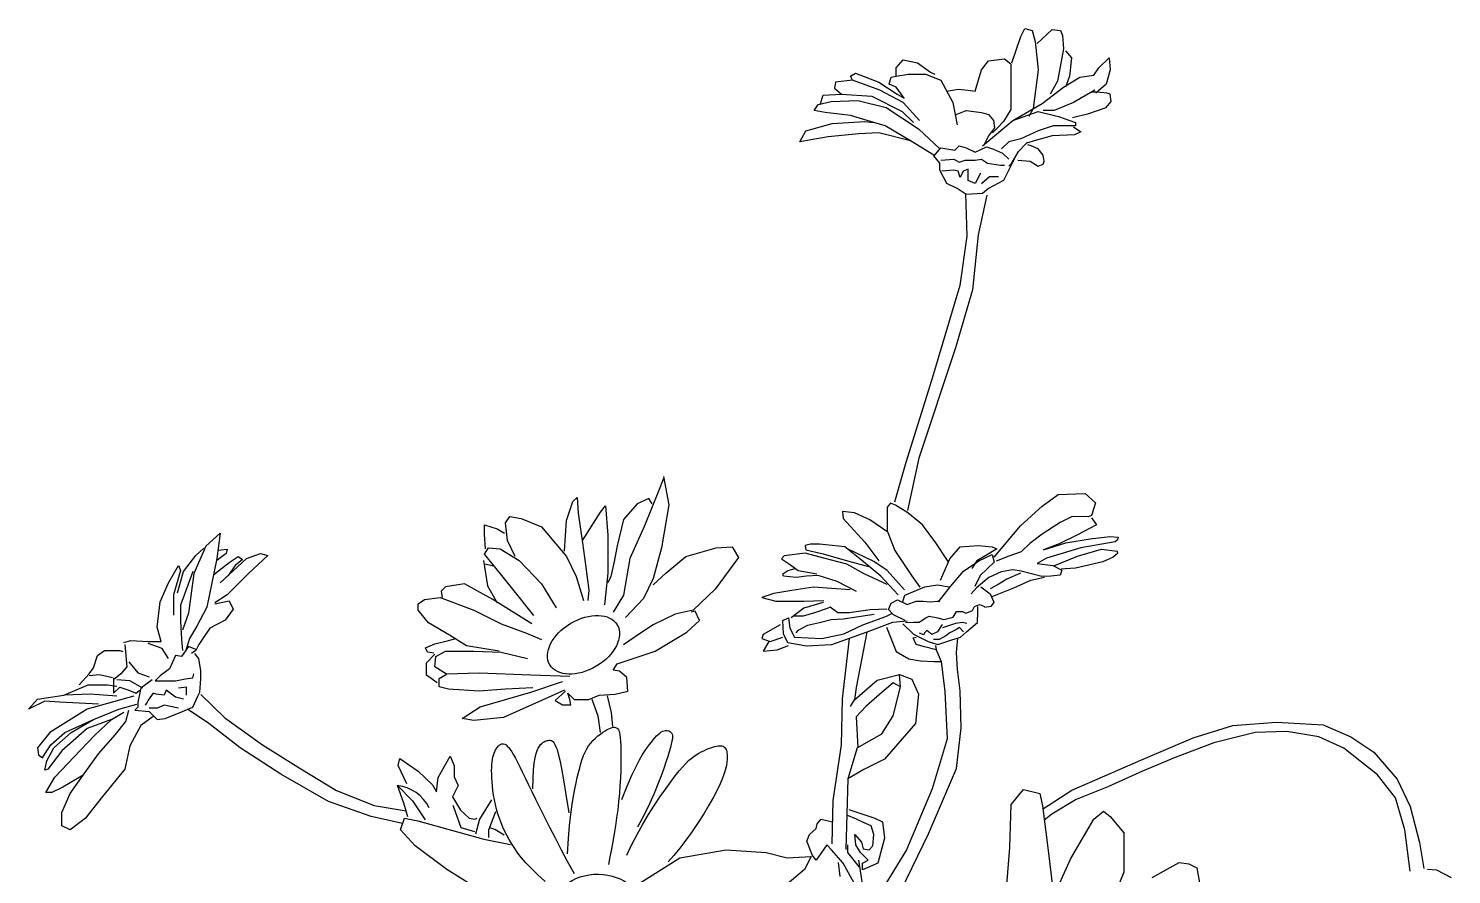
# Model space of a CAD drawing. Header units: millimetres. Extents: x 12377 to 30673, y 89761 to 101952.
# Drawn here: x 14247 to 14801, y 91525 to 91854 of the extents above; entities that cross this region are included whole.
import ezdxf

# ---------------------------------------------------------------- set-up
doc = ezdxf.new("R2010")
doc.units = ezdxf.units.MM

# ---------------------------------------------------------------- blocks, each defined once
blk = doc.blocks.new('A$C1F755224')
for p, q in [((293.48, 517.08), (294.47, 519.05)), ((294.47, 519.05), (296.19, 518.56)), ((291.26, 510.68), (293.48, 517.08)), ((296.19, 518.56), (296.93, 515.85)), ((296.93, 515.85), (297.67, 508.96)), ((297.43, 515.36), (301.12, 518.81)), ((301.12, 518.81), (303.09, 518.56)), ((303.09, 518.56), (303.59, 517.33)), ((303.59, 517.33), (303.83, 514.13)), ((303.83, 514.13), (302.35, 506.25)), ((304.33, 513.64), (305.8, 511.91)), ((263.17, 509.45), (264.9, 511.42)), ((263.17, 507.48), (263.17, 509.45)), ((264.9, 511.42), (268.35, 510.68)), ((268.35, 510.68), (271.55, 508.47)), ((282.39, 503.79), (283.87, 508.96)), ((283.87, 508.96), (285.6, 511.17)), ((285.6, 511.17), (289.54, 511.67)), ((289.54, 511.67), (291.02, 510.44)), ((291.02, 510.44), (291.02, 499.36)), ((297.67, 508.96), (296.44, 499.6)), ((305.8, 511.91), (305.31, 507.48)), ((311.23, 507.73), (312.46, 509.45)), ((312.46, 509.45), (314.92, 511.91)), ((315.17, 508.96), (314.18, 505.51)), ((314.92, 511.91), (315.17, 508.96)), ((248.38, 506), (248.14, 504.53)), ((252.57, 506.5), (248.38, 506)), ((252.08, 507.48), (253.31, 508.22)), ((252.57, 506.5), (252.08, 507.48)), ((259.23, 504.04), (252.57, 506.5)), ((253.31, 508.22), (258.98, 506)), ((258.98, 506), (263.42, 503.05)), ((261.44, 505.51), (261.94, 507.24)), ((263.17, 504.77), (261.44, 505.51)), ((261.94, 507.24), (263.17, 507.48)), ((263.17, 507.48), (266.13, 507.97)), ((266.13, 507.97), (270.32, 507.97)), ((270.32, 507.97), (274.01, 506.5)), ((271.55, 508.47), (272.53, 507.97)), ((274.01, 506.5), (276.97, 501.08)), ((302.35, 506.25), (300.63, 503.05)), ((303.83, 504.77), (307.78, 507.24)), ((305.31, 507.48), (304.33, 504.77)), ((307.78, 507.24), (311.23, 507.73)), ((314.18, 505.51), (311.72, 503.3)), ((244.69, 500.59), (245.43, 502.8)), ((245.43, 502.8), (249.86, 503.05)), ((248.14, 504.53), (249.86, 503.05)), ((249.86, 503.05), (257.26, 502.56)), ((257.26, 502.56), (264.65, 498.87)), ((264.9, 501.08), (259.23, 504.04)), ((265.14, 502.07), (263.17, 504.77)), ((263.42, 503.05), (265.14, 502.07)), ((275.49, 503.79), (278.2, 504.28)), ((278.2, 504.28), (280.67, 504.04)), ((280.67, 504.04), (282.39, 503.79)), ((298.66, 500.83), (303.83, 504.77)), ((311.47, 504.04), (306.3, 501.08)), ((311.97, 503.54), (310.73, 503.54)), ((314.43, 503.3), (311.97, 503.54)), ((315.17, 503.05), (314.43, 503.3)), ((315.42, 501.33), (315.17, 503.05)), ((243.21, 499.11), (244.19, 500.59)), ((245.92, 498.62), (243.21, 499.11)), ((244.19, 500.59), (247.4, 501.33)), ((252.08, 497.88), (245.92, 498.62)), ((247.4, 501.33), (253.81, 501.57)), ((253.81, 501.57), (260.71, 499.85)), ((260.71, 499.85), (268.59, 494.68)), ((264.65, 498.87), (267.36, 496.16)), ((268.84, 496.65), (264.9, 501.08)), ((276.97, 501.08), (277.96, 495.66)), ((277.71, 498.13), (280.17, 499.11)), ((280.17, 499.11), (283.87, 498.62)), ((283.87, 498.62), (285.6, 498.13)), ((291.02, 499.36), (289.29, 496.4)), ((291.51, 496.65), (298.66, 500.83)), ((291.51, 496.65), (297.67, 498.87)), ((296.44, 499.6), (295.45, 497.63)), ((297.67, 498.87), (302.6, 497.63)), ((301.61, 499.11), (298.9, 499.11)), ((306.3, 501.08), (301.61, 499.11)), ((306.05, 497.39), (309.99, 498.37)), ((309.99, 498.37), (314.18, 499.85)), ((314.18, 499.85), (315.42, 501.33)), ((241.24, 494.19), (247.64, 495.91)), ((247.64, 495.91), (255.53, 496.4)), ((257.75, 496.16), (252.08, 497.88)), ((255.53, 496.4), (257.75, 496.16)), ((260.46, 495.42), (257.75, 496.16)), ((266.62, 491.73), (260.46, 495.42)), ((284.12, 490.49), (291.51, 496.65)), ((285.6, 498.13), (286.83, 496.65)), ((287.07, 494.93), (285.6, 492.96)), ((287.81, 494.93), (286.58, 493.7)), ((286.83, 496.65), (287.07, 494.93)), ((289.29, 496.4), (287.81, 494.93)), ((301.37, 495.42), (297.67, 494.19)), ((306.79, 495.42), (301.37, 495.42)), ((302.6, 497.63), (306.79, 496.16)), ((306.3, 495.17), (308.02, 493.94)), ((306.79, 496.16), (306.79, 495.42)), ((239.76, 491.48), (241.24, 494.19)), ((246.66, 492.71), (239.76, 491.48)), ((254.05, 493.45), (246.66, 492.71)), ((258.98, 493.7), (254.05, 493.45)), ((266.62, 491.73), (258.98, 493.7)), ((272.29, 488.28), (266.62, 491.73)), ((268.59, 494.68), (273.77, 489.76)), ((285.6, 492.96), (284.36, 490.49)), ((290.53, 491.48), (288.8, 489.76)), ((293.48, 492.22), (290.53, 491.48)), ((297.67, 494.19), (293.48, 492.22)), ((296.69, 491.73), (295.21, 491.23)), ((301.12, 492.96), (296.69, 491.73)), ((306.54, 493.2), (301.12, 492.96)), ((308.02, 493.94), (306.54, 493.2)), ((272.29, 488.03), (274.01, 490)), ((273.77, 486.3), (272.31, 488.05)), ((274.01, 490), (277.46, 489.5)), ((277.46, 489.5), (278.45, 490.49)), ((278.45, 490.49), (280.18, 490)), ((280.18, 490), (282.39, 489.01)), ((282.39, 489.01), (285.1, 490.24)), ((285.1, 490.24), (286.83, 489.75)), ((286.83, 489.75), (289.05, 488.77)), ((289.05, 488.77), (290.53, 487.29)), ((292.75, 489.03), (289.29, 482.12)), ((292.74, 489.02), (291.02, 486.06)), ((294.96, 491.23), (292.74, 489.02)), ((295.21, 491.23), (294.96, 491.23)), ((295.95, 490.49), (295.21, 490.74)), ((297.67, 489.76), (295.95, 490.49)), ((298.9, 488.28), (297.67, 489.76)), ((299.15, 486.8), (298.9, 488.28)), ((273.77, 484.58), (273.77, 486.3)), ((275.49, 481.38), (273.77, 484.58)), ((274.01, 487.04), (277.22, 487.29)), ((277.22, 484.58), (274.26, 484.33)), ((277.22, 487.29), (278.45, 486.55)), ((278.2, 484.33), (277.22, 484.58)), ((278.7, 482.86), (278.2, 484.33)), ((278.45, 486.55), (279.93, 487.04)), ((279.44, 484.33), (278.7, 482.86)), ((280.67, 484.83), (279.44, 484.33)), ((279.93, 487.04), (282.39, 487.04)), ((280.67, 482.12), (280.67, 484.83)), ((282.39, 487.04), (283.87, 487.29)), ((283.87, 487.29), (285.35, 486.3)), ((285.35, 486.3), (288.55, 485.81)), ((288.55, 485.81), (289.54, 485.81)), ((291.02, 486.06), (290.53, 485.57)), ((292.74, 487.05), (295.7, 486.8)), ((295.7, 486.8), (297.67, 485.57)), ((297.67, 485.57), (298.9, 486.06)), ((298.9, 486.06), (299.15, 486.8)), ((277.96, 480.15), (275.49, 481.38)), ((282.39, 481.38), (280.67, 482.12)), ((283.63, 483.84), (282.39, 481.38)), ((283.87, 481.38), (285.84, 483.1)), ((289.29, 482.12), (285.6, 480.15)), ((285.84, 483.1), (288.06, 483.1)), ((280.18, 478.67), (277.96, 480.15)), ((280.01, 478.9), (280.35, 468.58)), ((284.12, 478.92), (280.18, 478.67)), ((285.17, 478.55), (283.1, 468.92)), ((285.6, 480.15), (284.12, 478.92)), ((280.35, 468.58), (278.63, 456.54)), ((283.1, 468.92), (281.73, 455.51)), ((278.63, 456.54), (271.74, 433.5)), ((281.73, 455.51), (277.6, 441.41)), ((277.6, 441.41), (268.65, 414.59)), ((271.74, 433.5), (265.55, 413.56)), ((265.55, 413.56), (262.79, 403.93)), ((268.65, 414.59), (265.89, 401.87)), ((206.63, 409.65), (205.35, 406.58)), ((206.63, 410.17), (207.91, 403.26)), ((184.6, 404.02), (185.62, 405.05)), ((185.62, 405.05), (185.88, 401.21)), ((203.04, 404.79), (200.22, 403.51)), ((205.35, 406.58), (202.01, 398.14)), ((203.81, 403.51), (203.04, 404.79)), ((298.66, 402.91), (302.58, 405.76)), ((302.58, 405.76), (309.13, 406)), ((309.13, 406), (311.62, 403.74)), ((183.06, 399.42), (184.6, 404.02)), ((186.9, 394.55), (191.26, 401.46)), ((191.26, 401.46), (192.54, 403)), ((192.54, 403), (193.05, 395.83)), ((200.22, 403.51), (196.89, 399.67)), ((207.91, 403.26), (206.11, 392.76)), ((253.01, 401.29), (250.14, 401.63)), ((250.14, 401.63), (250.31, 399.94)), ((261.8, 403.65), (260.96, 402.64)), ((260.96, 402.64), (260.96, 396.9)), ((262.99, 403.15), (261.8, 403.65)), ((266.03, 401.29), (262.99, 403.15)), ((293.42, 398.15), (298.66, 402.91)), ((311.62, 403.74), (310.67, 400.65)), ((163.08, 396.09), (163.08, 398.39)), ((163.08, 398.39), (166.15, 397.37)), ((168.2, 398.9), (169.22, 400.44)), ((168.71, 394.55), (168.2, 398.9)), ((169.22, 400.44), (172.04, 399.93)), ((172.04, 399.93), (176.91, 397.88)), ((176.91, 397.88), (183.06, 390.72)), ((182.55, 392), (183.06, 399.42)), ((185.88, 401.21), (186.9, 394.04)), ((196.89, 399.67), (195.35, 393.27)), ((202.01, 398.14), (198.43, 390.2)), ((250.31, 399.94), (255.55, 394.2)), ((256.73, 399.6), (253.01, 401.29)), ((261.13, 396.56), (256.73, 399.6)), ((269.58, 398.42), (266.03, 401.29)), ((272.79, 394.03), (269.58, 398.42)), ((287, 390.54), (293.42, 398.15)), ((303.06, 398.98), (298.66, 396.13)), ((305.91, 400.41), (303.06, 398.98)), ((309.84, 400.29), (305.91, 400.41)), ((311.86, 398.39), (307.1, 395.89)), ((310.67, 400.65), (309.84, 400.29)), ((310.67, 400.05), (311.86, 398.39)), ((98.8, 396.37), (95.35, 393.17)), ((98.8, 396.37), (98.06, 390.22)), ((163.33, 392.51), (163.08, 396.09)), ((166.15, 397.37), (167.94, 396.35)), ((170.51, 390.72), (168.71, 394.55)), ((193.05, 395.83), (193.05, 386.62)), ((260.96, 396.9), (262.82, 392.17)), ((298.66, 396.13), (295.68, 393.87)), ((307.1, 395.89), (302.82, 393.75)), ((304.37, 393.99), (310.32, 394.94)), ((310.32, 394.94), (315.08, 395.54)), ((315.08, 395.54), (317.1, 395.42)), ((316.98, 394.7), (316.38, 394.23)), ((317.1, 395.42), (316.98, 394.7)), ((89.93, 387.02), (92.89, 390.96)), ((95.35, 393.17), (92.4, 386.53)), ((92.89, 390.96), (94.86, 392.68)), ((100.28, 391.45), (98.06, 389.73)), ((98.31, 392.19), (100.53, 392.44)), ((100.53, 392.44), (100.28, 391.45)), ((105.21, 390.22), (108.66, 391.45)), ((110.39, 390.96), (105.7, 386.53)), ((108.66, 391.45), (110.39, 390.96)), ((163.08, 391.23), (164.1, 392.76)), ((165.64, 388.16), (163.08, 391.23)), ((164.1, 392.76), (166.92, 392.51)), ((166.92, 392.51), (171.53, 389.69)), ((186.9, 394.04), (187.67, 388.67)), ((195.35, 393.27), (194.59, 389.44)), ((206.11, 392.76), (204.06, 385.34)), ((212.01, 390.72), (219.43, 392.76)), ((219.43, 392.76), (223.28, 393.02)), ((223.28, 393.02), (224.81, 390.46)), ((241.02, 391.5), (235.94, 390.82)), ((242.37, 393.69), (241.02, 393.35)), ((241.02, 393.35), (241.18, 392.34)), ((245.58, 390.31), (241.02, 391.5)), ((241.18, 392.34), (245.41, 391.33)), ((244.56, 393.69), (242.37, 393.69)), ((250.65, 393.02), (244.56, 393.69)), ((245.41, 391.33), (251.32, 389.64)), ((254.71, 389.81), (250.65, 393.02)), ((257.75, 389.47), (251.32, 392.51)), ((255.55, 394.2), (258.93, 389.64)), ((262.82, 392.17), (266.87, 386.09)), ((275.83, 389.47), (272.79, 394.03)), ((276.17, 390.15), (278.7, 393.02)), ((278.7, 393.02), (283.1, 393.35)), ((285.97, 391.5), (282.76, 389.64)), ((283.1, 393.35), (286.48, 393.02)), ((283.27, 389.64), (286.48, 391.16)), ((287.66, 392.51), (285.97, 391.5)), ((286.48, 393.02), (287.66, 392.51)), ((286.48, 391.16), (286.99, 389.3)), ((293.54, 391.85), (290.57, 390.78)), ((295.68, 393.87), (293.54, 391.85)), ((299.01, 392.33), (304.37, 393.99)), ((302.82, 393.75), (299.01, 392.33)), ((308.06, 392.8), (299.73, 390.31)), ((307.22, 390.78), (313.05, 392.45)), ((316.38, 394.23), (308.06, 392.8)), ((313.05, 392.45), (316.86, 391.97)), ((316.98, 391.38), (315.91, 390.54)), ((316.86, 391.97), (316.98, 391.38)), ((86.24, 384.31), (88.7, 388.5)), ((88.7, 388.5), (89.19, 387.27)), ((98.06, 390.22), (96.83, 384.31)), ((97.33, 386.28), (101.02, 389.23)), ((98.8, 384.31), (105.21, 390.22)), ((102.5, 388.5), (100.78, 386.03)), ((101.02, 389.23), (103.24, 390.71)), ((104.23, 389.97), (102.5, 388.5)), ((103.24, 390.71), (104.23, 389.97)), ((162.82, 389.69), (163.85, 383.55)), ((163.08, 388.92), (165.38, 388.41)), ((169.99, 382.78), (165.64, 388.16)), ((171.53, 389.69), (176.91, 384.06)), ((183.06, 390.72), (185.36, 385.85)), ((187.67, 388.67), (188.44, 382.53)), ((194.59, 389.44), (193.82, 385.85)), ((198.43, 390.2), (196.89, 381.25)), ((207.14, 386.62), (212.01, 390.72)), ((224.81, 390.46), (219.18, 382.78)), ((235.94, 390.82), (235.27, 390.15)), ((235.27, 390.15), (237.47, 388.63)), ((236.79, 387.28), (238.65, 387.78)), ((237.47, 388.63), (239.32, 387.28)), ((251.16, 388.79), (245.58, 390.31)), ((255.38, 386.43), (251.16, 388.79)), ((251.32, 389.64), (256.4, 388.29)), ((259.44, 385.92), (254.71, 389.81)), ((260.96, 387.28), (257.75, 389.47)), ((273.97, 384.91), (276.17, 390.15)), ((279.55, 387.11), (283.27, 389.64)), ((282.76, 389.64), (281.58, 387.78)), ((286.99, 389.3), (283.61, 386.09)), ((290.57, 390.78), (287.47, 389.59)), ((299.73, 390.31), (297.47, 389)), ((297.47, 389), (301.27, 388.52)), ((301.27, 388.52), (303.42, 387.34)), ((301.51, 388.41), (307.22, 390.78)), ((304.25, 387.69), (303.3, 387.57)), ((306.75, 387.81), (304.25, 387.69)), ((313.41, 389.36), (306.75, 387.81)), ((315.91, 390.54), (313.41, 389.36)), ((84.26, 379.63), (86.24, 384.31)), ((89.19, 387.27), (87.47, 381.36)), ((88.45, 381.85), (89.93, 387.02)), ((92.15, 387.02), (89.19, 378.89)), ((92.4, 386.53), (91.16, 376.93)), ((96.83, 384.31), (95.6, 378.4)), ((100.78, 386.03), (98.8, 384.31)), ((105.7, 386.53), (100.53, 381.36)), ((158.21, 384.06), (153.6, 383.29)), ((165.13, 380.22), (158.21, 384.06)), ((176.91, 384.06), (180.5, 378.18)), ((185.36, 385.85), (187.16, 379.97)), ((193.05, 386.62), (192.54, 381.25)), ((193.82, 385.85), (193.05, 384.32)), ((204.06, 385.34), (201.76, 380.48)), ((204.06, 383.81), (207.14, 386.62)), ((235.61, 386.43), (236.79, 387.28)), ((235.78, 385.92), (235.61, 386.43)), ((238.82, 385.59), (235.78, 385.92)), ((241.35, 385.92), (238.82, 385.59)), ((239.32, 387.28), (243.89, 386.43)), ((244.23, 386.09), (241.35, 385.92)), ((248.79, 384.57), (244.23, 386.09)), ((253.52, 382.21), (248.79, 384.57)), ((260.96, 383.9), (255.38, 386.43)), ((263.66, 381.37), (259.44, 385.92)), ((265.18, 382.55), (260.96, 387.28)), ((266.87, 386.09), (268.9, 383.22)), ((276.34, 383.39), (279.55, 387.11)), ((283.61, 386.09), (282.25, 383.39)), ((285.69, 385.55), (282.71, 383.06)), ((288.66, 386.98), (285.69, 385.55)), ((290.09, 385.2), (287.95, 383.89)), ((291.52, 387.45), (288.66, 386.98)), ((293.42, 386.62), (290.09, 385.2)), ((293.54, 387.1), (291.52, 387.45)), ((291.76, 383.06), (295.92, 384.96)), ((298.54, 385.79), (293.54, 387.1)), ((295.92, 384.96), (299.25, 385.67)), ((300.8, 385.91), (298.54, 385.79)), ((303.06, 386.15), (300.8, 385.91)), ((303.42, 387.34), (303.06, 386.15)), ((87.47, 381.36), (87.47, 376.43)), ((100.53, 381.36), (97.57, 379.39)), ((148.47, 380.22), (152.32, 380.74)), ((152.32, 380.74), (160.51, 377.66)), ((153.6, 383.29), (152.57, 382.27)), ((152.57, 382.27), (152.83, 380.74)), ((163.85, 383.55), (166.15, 379.46)), ((175.12, 376.38), (169.99, 382.78)), ((188.44, 382.53), (188.18, 379.97)), ((192.54, 381.25), (192.28, 378.94)), ((196.89, 381.25), (194.33, 377.15)), ((219.18, 382.78), (213.8, 377.66)), ((233.41, 381.7), (230.54, 380.69)), ((230.54, 380.69), (233.92, 379.85)), ((237.8, 382.38), (233.41, 381.7)), ((243.04, 383.22), (237.8, 382.38)), ((252, 382.55), (243.04, 383.22)), ((264.77, 379.71), (265.29, 381.25)), ((265.29, 381.25), (270.15, 383.29)), ((270.15, 383.29), (273.23, 383.81)), ((273.23, 383.81), (276.04, 383.29)), ((273.47, 379.68), (276.34, 383.39)), ((282.71, 383.06), (281.4, 381.63)), ((283.78, 383.29), (286.04, 381.63)), ((287.95, 383.89), (286.04, 382.82)), ((286.04, 381.63), (286.88, 379.61)), ((286.52, 380.92), (291.76, 383.06)), ((83.52, 373.48), (84.26, 379.63)), ((89.19, 378.89), (89.19, 374.96)), ((95.6, 378.4), (93.14, 373.72)), ((97.57, 379.14), (101.02, 379.88)), ((102.01, 377.91), (100.04, 375.2)), ((101.02, 379.88), (102.01, 377.91)), ((146.94, 379.2), (148.47, 380.22)), ((146.94, 377.66), (146.94, 379.2)), ((149.5, 374.59), (146.94, 377.66)), ((160.51, 377.66), (167.18, 374.34)), ((174.6, 374.34), (165.13, 380.22)), ((201.76, 380.48), (197.4, 375.87)), ((213.8, 377.66), (209.44, 376.64)), ((214.31, 377.41), (213.29, 377.15)), ((215.34, 375.1), (214.31, 377.41)), ((233.92, 379.85), (240.68, 379.85)), ((240.68, 378.16), (237.63, 375.79)), ((240.68, 379.85), (245.58, 380.01)), ((245.41, 379.51), (240.68, 378.16)), ((246.4, 378.04), (243.3, 376.97)), ((247.11, 378.4), (246.4, 378.04)), ((249.02, 376.97), (247.11, 378.4)), ((256.87, 377.68), (251.75, 376.97)), ((260.91, 377.92), (256.87, 377.68)), ((261.3, 377.82), (261.97, 379.34)), ((262.48, 376.47), (261.3, 377.82)), ((261.97, 379.34), (263.49, 380.18)), ((263.49, 380.18), (265.86, 379)), ((265.86, 379), (268.06, 379.85)), ((268.06, 379.85), (269.75, 379.85)), ((269.75, 379.85), (271.44, 379.68)), ((271.44, 379.68), (273.13, 379.85)), ((273.13, 379.85), (273.8, 379.85)), ((277, 375.93), (277.84, 377.35)), ((277.84, 377.35), (279.26, 377.35)), ((279.26, 377.35), (280.1, 376.88)), ((280.1, 376.88), (281.17, 377.35)), ((281.17, 377.35), (281.76, 377.59)), ((281.76, 377.59), (282.24, 378.54)), ((282.24, 378.54), (283.43, 379.02)), ((282.92, 374.62), (283.03, 377.18)), ((283.03, 377.18), (283.03, 378.52)), ((283.43, 379.02), (284.62, 378.54)), ((286.16, 378.54), (284.62, 378.3)), ((286.88, 379.61), (286.16, 378.54)), ((89.19, 374.96), (89.44, 370.52)), ((91.16, 376.93), (89.69, 372.74)), ((93.14, 373.72), (91.41, 370.77)), ((100.04, 375.2), (96.34, 373.23)), ((154.62, 371.52), (149.5, 374.59)), ((167.18, 374.34), (173.32, 372.03)), ((204.06, 374.08), (200.99, 372.03)), ((209.44, 376.64), (204.06, 374.08)), ((212.26, 372.29), (215.34, 375.1)), ((234.93, 374.11), (230.87, 371.74)), ((235.61, 375.12), (236.96, 375.79)), ((235.78, 371.91), (235.61, 375.12)), ((236.96, 375.79), (237.3, 373.26)), ((240.57, 376.14), (238.31, 376.14)), ((241.64, 373.88), (239.26, 372.69)), ((243.3, 376.97), (240.57, 376.14)), ((244.49, 374.59), (241.64, 373.88)), ((247.35, 375.31), (244.49, 374.59)), ((250.32, 375.43), (247.35, 375.31)), ((251.75, 376.97), (249.02, 376.97)), ((257.82, 376.61), (250.32, 375.43)), ((250.48, 371.91), (255.04, 374.11)), ((255.04, 374.11), (260.62, 376.13)), ((262.31, 374.61), (256.06, 372.25)), ((260.62, 376.13), (262.14, 376.81)), ((265.86, 374.95), (262.31, 374.61)), ((265.35, 375.12), (262.48, 376.47)), ((264.82, 374.28), (267.39, 371.83)), ((265.46, 374.62), (267.48, 374.74)), ((267.48, 374.74), (268.79, 374.74)), ((268.79, 374.74), (270.34, 375.81)), ((270.34, 375.81), (271.17, 376.16)), ((271.17, 376.16), (273.31, 375.81)), ((274.32, 374.17), (273.2, 372.38)), ((273.31, 375.81), (274.74, 375.33)), ((274.54, 373.39), (277.67, 374.5)), ((274.74, 375.33), (277, 375.93)), ((277.67, 374.5), (279.23, 374.73)), ((279.23, 374.73), (280.35, 374.5)), ((280.24, 372.38), (282.92, 374.62)), ((75.39, 369.79), (77.12, 370.28)), ((77.12, 370.28), (81.31, 370.03)), ((84.51, 370.03), (83.52, 373.48)), ((89.44, 370.52), (89.69, 367.82)), ((91.41, 370.77), (90.43, 367.57)), ((94.61, 370.77), (93.63, 369.29)), ((96.34, 373.23), (94.61, 370.77)), ((151.04, 369.47), (154.37, 370.24)), ((154.37, 370.24), (156.16, 370.75)), ((158.72, 368.96), (154.62, 371.52)), ((173.32, 372.03), (176.91, 370.5)), ((200.99, 372.03), (196.89, 369.22)), ((204.58, 367.68), (212.26, 372.29)), ((230.87, 371.74), (230.54, 370.73)), ((230.54, 370.73), (232.56, 370.05)), ((232.56, 370.05), (235.61, 371.07)), ((236.79, 369.72), (235.78, 371.91)), ((237.3, 373.26), (238.48, 371.07)), ((238.48, 371.07), (245.07, 370.73)), ((239.26, 372.69), (238.78, 372.1)), ((245.07, 370.73), (250.48, 371.91)), ((256.06, 372.25), (247.44, 369.21)), ((251.75, 370.73), (250.04, 356.06)), ((256.06, 372.25), (253.47, 358.8)), ((260.8, 373.5), (263.15, 367.59)), ((267.28, 370.93), (268.06, 371.04)), ((268.06, 369.26), (267.28, 370.93)), ((267.39, 371.83), (270.97, 370.04)), ((269.85, 371.6), (268.85, 372.05)), ((270.07, 372.16), (269.85, 371.6)), ((270.63, 372.72), (270.07, 372.16)), ((271.86, 371.71), (270.63, 372.72)), ((273.2, 372.38), (271.86, 371.71)), ((273.65, 370.49), (272.2, 370.49)), ((273.31, 369.26), (276.44, 370.38)), ((275.21, 371.38), (273.65, 370.49)), ((276.22, 372.16), (275.21, 371.38)), ((277.67, 372.83), (276.22, 372.16)), ((276.44, 370.38), (278.79, 371.04)), ((278.56, 373.39), (277.67, 372.83)), ((277.8, 367.33), (278.16, 370.86)), ((279.57, 372.38), (278.56, 373.39)), ((278.79, 371.04), (280.24, 372.38)), ((68.98, 366.59), (70.71, 367.82)), ((70.71, 367.82), (74.41, 367.82)), ((74.41, 367.82), (75.15, 367.57)), ((75.64, 369.29), (76.13, 363.88)), ((81.31, 370.03), (84.51, 370.03)), ((84.76, 368.31), (81.31, 369.54)), ((86.24, 365.85), (84.76, 368.31)), ((91.16, 368.8), (89.44, 366.34)), ((92.89, 368.06), (91.16, 368.8)), ((92.89, 367.82), (91.9, 367.08)), ((93.63, 365.85), (92.64, 367.08)), ((93.63, 369.29), (92.89, 367.82)), ((148.73, 368.45), (151.04, 369.47)), ((149.24, 367.43), (148.73, 368.45)), ((148.99, 364.87), (151.04, 366.92)), ((150.78, 367.17), (149.24, 367.43)), ((151.29, 366.4), (153.6, 367.68)), ((153.6, 367.68), (160.51, 367.68)), ((166.66, 367.68), (158.72, 368.96)), ((160.51, 367.68), (167.18, 367.43)), ((167.18, 367.43), (173.58, 365.89)), ((195.35, 364.61), (204.58, 367.68)), ((232.23, 370.05), (230.87, 367.69)), ((230.87, 367.69), (234.25, 368.03)), ((234.25, 368.03), (236.96, 369.04)), ((241.35, 368.87), (236.79, 369.72)), ((247.44, 369.21), (241.35, 368.87)), ((263.15, 367.59), (266.28, 365.8)), ((270.07, 368.7), (268.06, 369.26)), ((272.87, 368.03), (270.07, 368.7)), ((270.97, 370.04), (273.31, 369.26)), ((272.76, 369.04), (272.87, 368.03)), ((272.87, 368.03), (274.1, 365.13)), ((278.06, 363.25), (277.8, 367.33)), ((67.01, 362.15), (68, 363.63)), ((68, 363.63), (68.98, 366.59)), ((76.13, 363.88), (74.65, 362.15)), ((76.62, 365.11), (78.84, 362.4)), ((86.48, 363.38), (84.26, 361.66)), ((87.96, 366.59), (86.48, 363.38)), ((89.44, 366.34), (87.96, 366.59)), ((94.12, 362.89), (93.63, 365.85)), ((148.99, 361.8), (148.99, 364.87)), ((151.04, 363.84), (151.29, 366.4)), ((153.85, 362.05), (151.04, 363.84)), ((194.33, 363.08), (195.35, 364.61)), ((266.28, 365.8), (269.07, 365.35)), ((269.07, 365.35), (272.42, 365.13)), ((272.42, 365.13), (274.1, 365.13)), ((274.1, 365.13), (274.99, 357.88)), ((278.72, 357.99), (278.06, 363.25)), ((64.55, 359.45), (67.01, 362.15)), ((69.48, 361.91), (67.01, 361.66)), ((72.68, 361.17), (69.48, 361.91)), ((74.65, 362.15), (72.93, 360.68)), ((72.93, 361.17), (72.93, 357.48)), ((76.87, 360.43), (73.67, 360.68)), ((80.07, 358.71), (76.87, 360.43)), ((78.84, 362.4), (81.55, 361.42)), ((82.29, 360.68), (79.58, 358.71)), ((84.26, 361.66), (83.03, 360.43)), ((83.03, 360.43), (85.99, 360.43)), ((85.99, 360.43), (87.96, 360.43)), ((87.96, 360.43), (90.43, 360.92)), ((90.43, 360.92), (92.15, 361.17)), ((92.15, 361.17), (92.4, 362.15)), ((93.88, 357.72), (94.12, 360.92)), ((94.12, 360.92), (94.12, 362.89)), ((151.55, 360.01), (148.99, 361.8)), ((152.06, 361.03), (153.85, 362.05)), ((152.06, 358.98), (152.06, 361.03)), ((161.8, 362.31), (153.85, 362.05)), ((174.35, 361.8), (161.8, 362.31)), ((183.83, 361.54), (174.35, 361.8)), ((174.35, 357.7), (182.03, 360.26)), ((195.87, 362.82), (194.33, 363.08)), ((197.66, 361.29), (195.87, 362.82)), ((197.92, 357.96), (197.66, 361.29)), ((253.01, 355.83), (258.51, 360.63)), ((258.51, 360.63), (264, 362)), ((262.4, 359.94), (259.19, 357.2)), ((264.23, 359.03), (262.4, 359.94)), ((264.23, 359.03), (264, 362)), ((264, 362), (266.97, 360.86)), ((266.97, 360.86), (268.57, 357.2)), ((54.44, 356), (60.85, 356.98)), ((60.85, 356.98), (66.77, 359.45)), ((67.26, 357.23), (61.1, 356.98)), ((77.86, 356.74), (66.52, 353.54)), ((66.77, 359.45), (71.45, 359.45)), ((73.67, 356.74), (67.26, 357.23)), ((71.45, 359.45), (73.67, 359.2)), ((72.93, 357.48), (74.41, 358.95)), ((74.41, 358.95), (76.62, 358.21)), ((76.62, 358.21), (78.35, 357.48)), ((78.35, 357.48), (79.34, 358.21)), ((79.58, 358.71), (78.84, 355.26)), ((82.54, 357.48), (81.31, 355.75)), ((83.28, 357.23), (82.54, 357.48)), ((85.25, 356.98), (83.28, 357.23)), ((85.74, 358.21), (85.25, 356.98)), ((87.96, 356.49), (85.74, 358.21)), ((89.93, 356), (87.96, 356.49)), ((90.67, 358.95), (88.7, 358.71)), ((90.67, 356.98), (90.67, 358.95)), ((92.15, 354.03), (93.38, 356.74)), ((93.38, 356.74), (93.88, 357.72)), ((94.14, 357.1), (99.96, 351.48)), ((154.37, 358.47), (152.06, 358.98)), ((161.8, 357.96), (154.37, 358.47)), ((168.2, 358.47), (161.8, 357.96)), ((162.05, 354.12), (174.35, 357.7)), ((174.86, 358.73), (168.2, 358.47)), ((182.55, 358.21), (176.91, 355.66)), ((182.8, 357.96), (180.24, 355.66)), ((183.83, 355.91), (183.31, 357.45)), ((183.31, 357.45), (184.85, 355.91)), ((188.44, 355.91), (191, 356.94)), ((191, 356.94), (194.84, 357.19)), ((192.91, 356.82), (193.86, 352.75)), ((194.84, 357.19), (197.92, 357.96)), ((253.47, 358.8), (253.01, 355.83)), ((259.19, 357.2), (255.76, 354.23)), ((262.4, 351.94), (264.23, 359.03)), ((268.57, 357.2), (267.89, 350.11)), ((274.99, 357.88), (275.55, 346.38)), ((278.94, 349.03), (278.72, 357.99)), ((52.23, 353.54), (54.44, 356)), ((56.17, 355.51), (52.23, 353.54)), ((59.87, 355.26), (56.17, 355.51)), ((66.52, 353.54), (57.4, 347.87)), ((69.23, 354.77), (59.87, 355.26)), ((68, 351.08), (74.16, 353.54)), ((74.16, 353.54), (78.6, 354.77)), ((75.88, 350.58), (76.62, 353.29)), ((78.84, 354.03), (78.1, 353.29)), ((78.1, 353.29), (81.55, 353.04)), ((78.84, 355.26), (78.84, 354.03)), ((81.06, 355.26), (80.57, 354.52)), ((81.31, 355.75), (81.06, 355.26)), ((83.52, 353.78), (81.55, 353.78)), ((81.55, 353.04), (83.52, 351.08)), ((85.25, 354.52), (83.52, 353.78)), ((88.7, 353.78), (85.25, 354.52)), ((85.5, 351.32), (89.69, 353.04)), ((89.69, 353.04), (92.15, 354.03)), ((96.09, 350.09), (90.92, 353.54)), ((157.7, 351.3), (162.05, 354.12)), ((176.91, 355.66), (167.69, 351.56)), ((180.24, 355.66), (182.03, 354.63)), ((182.03, 354.63), (184.08, 354.63)), ((184.08, 354.63), (183.83, 355.91)), ((184.85, 355.91), (188.44, 355.91)), ((189.18, 355.96), (190.65, 351.98)), ((250.04, 356.06), (249.81, 344.86)), ((252.1, 354.23), (253.01, 355.83)), ((255.76, 354.23), (253.47, 351.71)), ((61.1, 347.87), (68, 351.08)), ((62.58, 347.87), (68, 351.08)), ((72.43, 351.08), (66.52, 348.86)), ((68.25, 347.14), (72.43, 351.08)), ((72.43, 351.08), (75.39, 352.8)), ((73.42, 347.38), (75.88, 350.58)), ((79.58, 349.6), (76.87, 344.67)), ((82.54, 351.81), (79.58, 349.6)), ((83.52, 351.08), (85.5, 351.32)), ((103.73, 344.18), (96.09, 350.09)), ((99.96, 351.48), (109.09, 344.89)), ((160.51, 350.79), (157.7, 351.3)), ((167.69, 351.56), (160.51, 350.79)), ((190.65, 351.98), (191.17, 347.91)), ((193.86, 352.75), (194.21, 349.38)), ((253.47, 351.71), (253.81, 344.23)), ((259.65, 347.6), (262.4, 351.94)), ((267.89, 350.11), (260.34, 341.43)), ((335.38, 346.61), (344.99, 349.56)), ((344.99, 349.56), (355.66, 350.4)), ((355.66, 350.4), (366.97, 349.77)), ((366.97, 349.77), (373.66, 346.84)), ((57.4, 347.87), (54.44, 344.18)), ((57.65, 344.92), (61.1, 347.87)), ((58.39, 344.18), (62.58, 347.87)), ((66.52, 348.86), (60.36, 343.44)), ((63.32, 341.97), (68.25, 347.14)), ((69.23, 342.7), (73.42, 347.38)), ((178.34, 345.92), (178.57, 345.97)), ((178.57, 345.97), (178.79, 346)), ((178.79, 346), (178.99, 346.01)), ((178.99, 346.01), (179.19, 345.99)), ((179.19, 345.99), (179.38, 345.92)), ((189.46, 345.94), (190.04, 346.52)), ((190.04, 346.52), (190.64, 347.05)), ((190.64, 347.05), (191.25, 347.53)), ((191.25, 347.53), (191.83, 347.94)), ((191.83, 347.94), (192.39, 348.3)), ((192.39, 348.3), (192.9, 348.59)), ((192.9, 348.59), (193.35, 348.82)), ((193.35, 348.82), (193.75, 348.99)), ((193.75, 348.99), (194.1, 349.1)), ((194.1, 349.1), (194.41, 349.16)), ((194.41, 349.16), (194.68, 349.16)), ((194.68, 349.16), (194.91, 349.12)), ((194.91, 349.12), (195.12, 349.04)), ((195.12, 349.04), (195.31, 348.92)), ((195.31, 348.92), (195.49, 348.75)), ((195.49, 348.75), (195.64, 348.53)), ((195.64, 348.53), (195.79, 348.23)), ((195.79, 348.23), (195.91, 347.83)), ((195.91, 347.83), (196.02, 347.3)), ((196.02, 347.3), (196.1, 346.62)), ((196.1, 346.62), (196.17, 345.78)), ((203.67, 345.57), (204.11, 346.11)), ((204.11, 346.11), (204.53, 346.61)), ((204.53, 346.61), (204.93, 347.05)), ((204.93, 347.05), (205.32, 347.43)), ((205.32, 347.43), (205.69, 347.76)), ((205.69, 347.76), (206.06, 348.02)), ((206.06, 348.02), (206.42, 348.22)), ((206.42, 348.22), (206.78, 348.34)), ((206.78, 348.34), (207.13, 348.4)), ((207.13, 348.4), (207.47, 348.4)), ((207.47, 348.4), (207.79, 348.33)), ((207.79, 348.33), (208.07, 348.21)), ((208.07, 348.21), (208.32, 348.03)), ((208.32, 348.03), (208.52, 347.8)), ((208.52, 347.8), (208.67, 347.52)), ((208.76, 346.33), (208.66, 345.75)), ((208.67, 347.52), (208.76, 347.19)), ((208.76, 347.19), (208.79, 346.8)), ((208.79, 346.8), (208.76, 346.33)), ((253.7, 344.17), (259.65, 347.6)), ((275.55, 346.38), (271.94, 334.17)), ((277.85, 339.16), (278.94, 349.03)), ((323.22, 341.4), (335.38, 346.61)), ((350.43, 347.89), (340.38, 345.38)), ((358.17, 348.1), (350.43, 347.89)), ((365.92, 346.84), (358.17, 348.1)), ((371.99, 344.12), (365.92, 346.84)), ((373.66, 346.84), (379.32, 343.08)), ((54.44, 344.18), (54.69, 342.46)), ((55.68, 341.72), (56.66, 343.44)), ((56.66, 343.44), (57.65, 344.92)), ((56.66, 340.98), (58.39, 344.18)), ((60.36, 343.44), (56.91, 339.01)), ((65.53, 337.53), (69.23, 342.7)), ((76.87, 344.67), (75.64, 339.01)), ((113.59, 337.78), (103.73, 344.18)), ((109.09, 344.89), (118.4, 339.07)), ((165.28, 342.4), (165.43, 342.86)), ((165.43, 342.86), (165.6, 343.28)), ((165.6, 343.28), (165.79, 343.68)), ((165.79, 343.68), (165.99, 344.03)), ((165.99, 344.03), (166.21, 344.35)), ((166.21, 344.35), (166.44, 344.61)), ((166.44, 344.61), (166.69, 344.83)), ((166.69, 344.83), (166.94, 345)), ((166.94, 345), (167.2, 345.11)), ((167.2, 345.11), (167.46, 345.16)), ((167.46, 345.16), (167.73, 345.14)), ((167.73, 345.14), (168.02, 345.05)), ((168.02, 345.05), (168.32, 344.87)), ((168.32, 344.87), (168.63, 344.6)), ((168.63, 344.6), (168.97, 344.24)), ((168.97, 344.24), (169.33, 343.76)), ((169.33, 343.76), (169.72, 343.18)), ((169.72, 343.18), (170.14, 342.48)), ((175.37, 341.75), (175.61, 342.76)), ((175.61, 342.76), (175.88, 343.54)), ((175.88, 343.54), (176.16, 344.12)), ((176.16, 344.12), (176.45, 344.57)), ((176.45, 344.57), (176.74, 344.94)), ((176.74, 344.94), (177.03, 345.23)), ((177.03, 345.23), (177.31, 345.46)), ((177.31, 345.46), (177.58, 345.63)), ((177.58, 345.63), (177.85, 345.76)), ((177.85, 345.76), (178.1, 345.85)), ((178.1, 345.85), (178.34, 345.92)), ((179.38, 345.92), (179.58, 345.79)), ((179.58, 345.79), (179.78, 345.6)), ((179.78, 345.6), (179.99, 345.32)), ((179.99, 345.32), (180.21, 344.95)), ((180.21, 344.95), (180.45, 344.45)), ((180.45, 344.45), (180.72, 343.74)), ((180.72, 343.74), (181.03, 342.69)), ((181.03, 342.69), (181.39, 341.19)), ((187.17, 342.28), (187.53, 343.12)), ((187.53, 343.12), (187.94, 343.9)), ((187.94, 343.9), (188.39, 344.63)), ((188.39, 344.63), (188.9, 345.31)), ((188.9, 345.31), (189.46, 345.94)), ((196.17, 345.78), (196.22, 344.73)), ((196.22, 344.73), (196.25, 343.49)), ((196.25, 343.49), (196.26, 342.05)), ((200.79, 341.29), (201.51, 342.57)), ((201.51, 342.57), (202.14, 343.55)), ((202.14, 343.55), (202.7, 344.33)), ((202.7, 344.33), (203.2, 344.98)), ((203.2, 344.98), (203.67, 345.57)), ((207.98, 343.23), (207.63, 342.05)), ((208.28, 344.22), (207.98, 343.23)), ((208.5, 345.06), (208.28, 344.22)), ((208.66, 345.75), (208.5, 345.06)), ((214.57, 342.48), (215.18, 342.85)), ((215.18, 342.85), (215.79, 343.18)), ((215.79, 343.18), (216.4, 343.47)), ((216.4, 343.47), (216.99, 343.74)), ((216.99, 343.74), (217.56, 343.97)), ((217.56, 343.97), (218.11, 344.16)), ((218.11, 344.16), (218.62, 344.33)), ((218.62, 344.33), (219.08, 344.47)), ((219.08, 344.47), (219.5, 344.57)), ((219.5, 344.57), (219.87, 344.65)), ((219.87, 344.65), (220.2, 344.69)), ((220.2, 344.69), (220.5, 344.69)), ((220.5, 344.69), (220.76, 344.67)), ((220.76, 344.67), (220.99, 344.6)), ((220.99, 344.6), (221.2, 344.5)), ((221.2, 344.5), (221.39, 344.36)), ((221.39, 344.36), (221.56, 344.18)), ((221.56, 344.18), (221.72, 343.95)), ((221.72, 343.95), (221.85, 343.67)), ((221.85, 343.67), (221.96, 343.34)), ((221.96, 343.34), (222.04, 342.95)), ((222.04, 342.95), (222.09, 342.49)), ((222.09, 342.49), (222.11, 341.96)), ((249.81, 344.86), (247.75, 331.37)), ((253.7, 344.17), (251.41, 336.63)), ((340.38, 345.38), (330.96, 341.82)), ((380.15, 337.64), (371.99, 344.12)), ((379.32, 343.08), (384.97, 336.59)), ((54.69, 342.46), (55.68, 341.72)), ((56.17, 338.77), (56.66, 340.98)), ((58.63, 337.04), (63.32, 341.97)), ((118.4, 339.07), (127.14, 333.83)), ((142.09, 339.84), (142.48, 341.59)), ((144.23, 335.38), (142.09, 339.84)), ((142.48, 341.59), (146.94, 338.49)), ((151.8, 336.93), (154.71, 342.17)), ((154.71, 342.17), (155.68, 339.84)), ((155.68, 339.84), (155.68, 337.13)), ((164.83, 338.67), (164.85, 339.44)), ((164.85, 339.44), (164.89, 340.14)), ((164.89, 340.14), (164.95, 340.78)), ((164.95, 340.78), (165.04, 341.37)), ((165.04, 341.37), (165.15, 341.91)), ((165.15, 341.91), (165.28, 342.4)), ((170.14, 342.48), (170.59, 341.64)), ((170.59, 341.64), (171.1, 340.68)), ((171.1, 340.68), (171.65, 339.57)), ((171.65, 339.57), (172.27, 338.31)), ((175.01, 338.77), (175.17, 340.43)), ((175.17, 340.43), (175.37, 341.75)), ((181.39, 341.19), (181.81, 339.12)), ((181.81, 339.12), (182.31, 336.38)), ((185.95, 338.2), (186.24, 339.34)), ((186.24, 339.34), (186.53, 340.4)), ((186.53, 340.4), (186.84, 341.38)), ((186.84, 341.38), (187.17, 342.28)), ((196.24, 340.45), (196.2, 338.72)), ((196.26, 342.05), (196.24, 340.45)), ((198.94, 337.53), (199.94, 339.64)), ((199.94, 339.64), (200.79, 341.29)), ((206.67, 339.12), (206.04, 337.33)), ((207.2, 340.69), (206.67, 339.12)), ((207.63, 342.05), (207.2, 340.69)), ((210.42, 338.55), (211.27, 339.55)), ((211.27, 339.55), (212.03, 340.38)), ((212.03, 340.38), (212.72, 341.05)), ((212.72, 341.05), (213.36, 341.61)), ((213.36, 341.61), (213.97, 342.08)), ((213.97, 342.08), (214.57, 342.48)), ((221.9, 339.89), (221.69, 338.99)), ((222.02, 340.67), (221.9, 339.89)), ((222.09, 341.36), (222.02, 340.67)), ((222.11, 341.96), (222.09, 341.36)), ((260.34, 341.43), (255.3, 338.91)), ((270.99, 323.28), (277.85, 339.16)), ((305.84, 333.88), (323.22, 341.4)), ((330.96, 341.82), (323.01, 338.48)), ((56.91, 339.01), (56.17, 338.77)), ((56.42, 333.35), (58.63, 337.04)), ((65.53, 337.53), (60.61, 334.58)), ((62.33, 333.1), (65.53, 337.53)), ((75.64, 339.01), (70.22, 332.36)), ((125.17, 331.13), (113.59, 337.78)), ((146.94, 338.49), (150.44, 335.19)), ((151.41, 333.44), (151.8, 336.93)), ((155.68, 337.13), (156.65, 335)), ((164.84, 337.82), (164.83, 338.67)), ((164.87, 336.9), (164.84, 337.82)), ((164.93, 335.91), (164.87, 336.9)), ((165.02, 334.86), (164.93, 335.91)), ((172.27, 338.31), (172.96, 336.9)), ((172.96, 336.9), (173.72, 335.33)), ((174.87, 334.17), (174.91, 336.7)), ((174.91, 336.7), (175.01, 338.77)), ((182.31, 336.38), (182.89, 332.84)), ((185.03, 334.11), (185.35, 335.62)), ((185.35, 335.62), (185.65, 336.96)), ((185.65, 336.96), (185.95, 338.2)), ((196.12, 336.89), (196.01, 334.99)), ((196.2, 338.72), (196.12, 336.89)), ((197.79, 334.88), (198.94, 337.53)), ((206.04, 337.33), (205.26, 335.32)), ((207.15, 334.24), (208.38, 335.92)), ((208.38, 335.92), (209.46, 337.35)), ((209.46, 337.35), (210.42, 338.55)), ((220.96, 336.78), (220.4, 335.43)), ((221.39, 337.96), (220.96, 336.78)), ((221.69, 338.99), (221.39, 337.96)), ((251.41, 336.63), (250.95, 319.48)), ((255.3, 338.91), (251.41, 336.63)), ((323.01, 338.48), (314.64, 334.71)), ((384.55, 331.99), (380.15, 337.64)), ((384.97, 336.59), (388.11, 329.9)), ((57.89, 333.35), (56.42, 333.35)), ((60.61, 334.58), (57.89, 333.35)), ((60.36, 328.43), (62.33, 333.1)), ((70.22, 332.36), (66.03, 326.95)), ((127.14, 333.83), (136.27, 330.15)), ((143.45, 330.73), (141.9, 335)), ((141.9, 335), (145.58, 331.31)), ((150.44, 335.19), (151.41, 333.44)), ((156.65, 335), (155.29, 332.28)), ((155.29, 332.28), (157.23, 328.98)), ((165.15, 333.77), (165.02, 334.86)), ((165.3, 332.65), (165.15, 333.77)), ((165.5, 331.52), (165.3, 332.65)), ((173.72, 335.33), (174.57, 333.59)), ((174.57, 333.59), (175.52, 331.67)), ((182.89, 332.84), (183.56, 328.39)), ((184.39, 330.38), (184.71, 332.38)), ((184.71, 332.38), (185.03, 334.11)), ((195.87, 333.04), (195.69, 331.07)), ((196.01, 334.99), (195.87, 333.04)), ((196.44, 331.6), (197.79, 334.88)), ((204.32, 333.08), (203.2, 330.59)), ((205.26, 335.32), (204.32, 333.08)), ((204.42, 330.23), (205.82, 332.33)), ((205.82, 332.33), (207.15, 334.24)), ((218.76, 332.16), (217.66, 330.23)), ((219.67, 333.9), (218.76, 332.16)), ((220.4, 335.43), (219.67, 333.9)), ((271.94, 334.17), (265.64, 319.4)), ((291.16, 330.42), (294.12, 334.04)), ((294.12, 334.04), (298.07, 333.06)), ((298.07, 333.06), (298.73, 330.1)), ((298.73, 329.28), (305.84, 333.88)), ((314.64, 334.71), (306.89, 331.58)), ((135.52, 327.44), (125.17, 331.13)), ((136.27, 330.15), (144.01, 328.82)), ((144.42, 327.43), (143.45, 330.73)), ((145.58, 331.31), (148.69, 326.66)), ((156.07, 328.6), (155.49, 330.15)), ((157.23, 328.98), (159.37, 327.04)), ((164.8, 331.5), (161.89, 326.85)), ((165.74, 330.38), (165.5, 331.52)), ((166.02, 329.24), (165.74, 330.38)), ((166.34, 328.13), (166.02, 329.24)), ((175.52, 331.67), (176.55, 329.58)), ((176.55, 329.58), (177.69, 327.32)), ((184.07, 328.04), (184.39, 330.38)), ((195.47, 329.1), (195.21, 327.15)), ((195.69, 331.07), (195.47, 329.1)), ((203.2, 330.59), (201.87, 327.85)), ((202.98, 327.98), (204.42, 330.23)), ((217.66, 330.23), (216.4, 328.14)), ((247.75, 331.37), (247.52, 320.85)), ((251.68, 329.19), (257.99, 327.09)), ((290.83, 319.9), (291.16, 330.42)), ((298.73, 330.1), (300.38, 317.27)), ((306.89, 331.58), (301.03, 328.02)), ((311.24, 326.81), (313.55, 328.78)), ((313.55, 328.78), (315.2, 327.46)), ((386.85, 324.26), (384.55, 331.99)), ((388.11, 329.9), (390.41, 321.12)), ((60.36, 325.22), (60.36, 328.43)), ((62.33, 324.24), (60.36, 325.22)), ((66.03, 326.95), (62.33, 324.24)), ((143.19, 325.74), (135.52, 327.44)), ((142.68, 324.21), (143.64, 327.1)), ((143.64, 327.1), (146.86, 326.46)), ((146.86, 326.46), (162.96, 321.95)), ((157.43, 324.72), (156.07, 328.6)), ((159.37, 327.04), (160.73, 326.85)), ((160.73, 326.85), (161.31, 327.04)), ((161.89, 326.85), (160.92, 323.16)), ((165.77, 328.6), (164.03, 324.13)), ((166.71, 327.03), (166.34, 328.13)), ((167.12, 325.95), (166.71, 327.03)), ((167.58, 324.88), (167.12, 325.95)), ((177.69, 327.32), (178.92, 324.9)), ((183.5, 322.12), (183.78, 325.31)), ((183.78, 325.31), (184.07, 328.04)), ((194.93, 325.21), (194.61, 323.29)), ((195.21, 327.15), (194.93, 325.21)), ((200.18, 323.14), (201.56, 325.61)), ((201.87, 327.85), (200.3, 324.85)), ((201.56, 325.61), (202.98, 327.98)), ((215.02, 325.98), (213.56, 323.81)), ((216.4, 328.14), (215.02, 325.98)), ((243.74, 324.52), (243.97, 325.69)), ((243.97, 325.69), (244.91, 326.86)), ((244.91, 326.86), (247.71, 326.16)), ((253.55, 326.86), (251.21, 327.79)), ((255.42, 325.92), (253.55, 326.86)), ((257.05, 325.22), (255.42, 325.92)), ((257.75, 323.12), (257.05, 325.22)), ((257.99, 327.09), (259.85, 326.16)), ((259.85, 326.16), (260.32, 322.19)), ((301.03, 328.02), (299.15, 326.56)), ((305.65, 317.27), (311.24, 326.81)), ((315.2, 327.46), (318.49, 323.52)), ((146.22, 320.35), (142.68, 324.21)), ((160.73, 323.75), (157.43, 324.72)), ((162.96, 321.95), (169.4, 320.67)), ((164.03, 324.13), (164.03, 322.39)), ((165.58, 324.33), (164.42, 324.72)), ((167.91, 322.97), (165.58, 324.33)), ((168.07, 323.82), (167.58, 324.88)), ((168.61, 322.77), (168.07, 323.82)), ((169.18, 321.73), (168.61, 322.77)), ((169.8, 320.69), (169.18, 321.73)), ((178.92, 324.9), (180.25, 322.31)), ((180.25, 322.31), (181.68, 319.56)), ((183.24, 318.42), (183.5, 322.12)), ((194.61, 323.29), (194.28, 321.39)), ((198.89, 320.63), (200.18, 323.14)), ((213.56, 323.81), (212.05, 321.71)), ((241.41, 321.49), (242.11, 323.12)), ((242.11, 323.12), (243.74, 324.52)), ((253.32, 320.56), (253.08, 323.12)), ((253.08, 323.12), (254.72, 321.26)), ((257.52, 320.32), (257.75, 323.12)), ((260.32, 322.19), (258.69, 316.13)), ((263.16, 307.07), (270.99, 323.28)), ((318.49, 323.52), (318.49, 313.98)), ((388.11, 314.22), (386.85, 324.26)), ((153.94, 314.56), (146.22, 320.35)), ((170.46, 319.66), (169.8, 320.69)), ((171.2, 318.59), (170.46, 319.66)), ((172.08, 317.45), (171.2, 318.59)), ((181.68, 319.56), (183.21, 316.65)), ((193.94, 319.52), (193.58, 317.67)), ((194.28, 321.39), (193.94, 319.52)), ((197.73, 318.09), (198.89, 320.63)), ((210.55, 319.74), (209.09, 317.97)), ((212.05, 321.71), (210.55, 319.74)), ((210.6, 317.45), (221.87, 319.38)), ((221.87, 319.38), (231.53, 318.74)), ((231.53, 318.74), (236.68, 317.45)), ((242.81, 317.99), (241.41, 321.49)), ((246.31, 320.56), (243.74, 316.83)), ((247.48, 319.39), (246.31, 320.56)), ((250.28, 316.13), (247.48, 319.39)), ((251.45, 318.69), (251.45, 320.56)), ((254.25, 315.19), (251.45, 318.69)), ((254.48, 318.69), (253.32, 320.56)), ((256.35, 316.83), (254.48, 318.69)), ((254.72, 321.26), (255.18, 319.62)), ((255.18, 319.62), (256.58, 319.39)), ((256.58, 319.39), (257.52, 320.32)), ((265.64, 319.4), (257.15, 305.57)), ((289.51, 303.78), (290.83, 319.9)), ((390.41, 321.12), (391.46, 314.85)), ((173.13, 316.23), (172.08, 317.45)), ((174.4, 314.88), (173.13, 316.23)), ((175.95, 313.36), (174.4, 314.88)), ((183.21, 316.65), (184.85, 313.59)), ((193.58, 317.67), (193.22, 315.84)), ((200.95, 311.34), (210.6, 317.45)), ((209.09, 317.97), (207.71, 316.49)), ((236.68, 317.45), (242.48, 317.77)), ((242.48, 317.77), (240.87, 314.56)), ((243.74, 316.83), (242.81, 317.99)), ((249.58, 312.85), (249.12, 316.28)), ((253.78, 309.83), (250.28, 316.13)), ((254.02, 316.83), (255.18, 309.59)), ((254.95, 316.13), (256.35, 316.83)), ((254.95, 314.49), (254.95, 316.13)), ((256.12, 314.96), (254.95, 314.49)), ((258.69, 316.13), (256.12, 314.96)), ((300.38, 317.27), (301.36, 309.04)), ((301.03, 307.07), (305.65, 317.27)), ((325.4, 312.66), (331.99, 316.28)), ((331.99, 316.28), (334.3, 315.95)), ((334.3, 315.95), (336.27, 314.96)), ((336.27, 314.96), (336.93, 311.34)), ((163.28, 308.77), (153.94, 314.56)), ((177.8, 311.66), (175.95, 313.36)), ((240.87, 314.56), (236.68, 311.02)), ((318.49, 313.98), (315.2, 305.75)), ((394.61, 314.41), (392.31, 314.62)), ((398.17, 312.53), (394.61, 314.41))]:
    blk.add_line(p, q)
blk.add_arc((140.84, 325.22), 9.83, 26.192, 83.8504)
for centre, major_axis, ratio in [((187.16, 369.22), (8.2, 4.86), 0.637035), ((190.32, 304.11), (-11.27, -0.8), 0.826592)]:
    blk.add_ellipse(centre, major_axis=major_axis, ratio=ratio)

msp = doc.modelspace()

# ---------------------------------------------------------------- block references
at = {"xscale": 1.6, "yscale": 1.6, "zscale": 1.6}
msp.add_blockref('A$C1F755224', (14163.81, 91023.31), dxfattribs=at)

doc.saveas('drawing.dxf')
